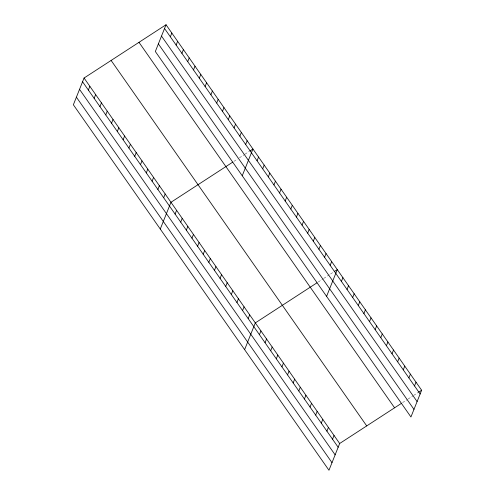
<?xml version="1.0" encoding="UTF-8"?>
<svg xmlns="http://www.w3.org/2000/svg" width="495" height="495" viewBox="0 0 495 495"><rect width="100%" height="100%" fill="white"/><g stroke="black" fill="none" stroke-linecap="round" stroke-linejoin="round"><path stroke-width="0.37" stroke-dasharray="2.48 1.86" d="M233.881 161.401L237.569 159M239.413 157.8L244.332 154.607M244.951 154.205L249.251 151.408M318.229 282.008L323.148 278.809M323.761 278.413L329.299 274.812M330.524 274.013L333.599 272.015M402.577 402.614L407.496 399.416M408.109 399.019L413.028 395.821M413.647 395.425L417.947 392.622"/><path stroke-width="0.74" d="M166.035 24.75L155.337 51.499L410.937 416.976L421.635 390.227L166.035 24.75L84.063 78.024L73.365 104.773L328.965 470.25L339.663 443.501L401.346 403.413M88.358 90.059L89.855 86.309M94.149 98.338L95.646 94.594M99.947 106.623L101.444 102.88M105.738 114.908L107.236 111.165M111.53 123.193L113.027 119.45M117.327 131.478L118.825 127.729M123.119 139.763L124.616 136.014M170.336 36.779L171.833 33.035M128.91 148.048L130.408 144.299M176.127 45.064L177.625 41.32M134.708 156.327L136.205 152.584M181.919 53.349L183.416 49.605M140.5 164.612L141.997 160.869M187.716 61.634L189.214 57.884M146.291 172.897L147.788 169.154M193.508 69.919L195.005 66.169M152.089 181.182L153.586 177.439M199.299 78.204L200.797 74.454M157.88 189.467L159.378 185.718M205.097 86.483L206.594 82.739M163.672 197.753L165.169 194.003M210.889 94.768L212.386 91.024M160.269 229.037L170.967 202.288L232.65 162.199M216.68 103.053L218.177 99.309M175.088 214.075L176.585 210.332M222.478 111.338L223.975 107.594M180.712 222.113L182.21 218.369M228.269 119.623L229.767 115.873M186.337 230.156L187.834 226.413M234.061 127.908L235.558 124.158M191.961 238.194L193.458 234.451M239.858 136.187L241.356 132.443M197.585 246.238L199.083 242.488M245.65 144.472L247.147 140.728M203.204 254.275L204.701 250.532M242.241 175.756L252.939 149.014L249.87 151.012M208.828 262.319L210.326 258.569M257.066 160.801L258.563 157.051M214.453 270.357L215.95 266.613M262.69 168.838L264.188 165.095M220.077 278.4L221.574 274.651M268.315 176.882L269.812 173.132M225.701 286.438L227.199 282.695M273.933 184.92L275.437 181.176M231.32 294.482L232.817 290.732M279.557 192.963L281.055 189.214M236.944 302.519L238.442 298.776M285.182 201.001L286.679 197.258M242.569 310.563L244.066 306.813M290.806 209.045L292.304 205.295M248.193 318.601L249.69 314.857M296.431 217.082L297.928 213.339M244.617 349.643L255.315 322.895L316.998 282.806M302.049 225.12L303.553 221.376M259.436 334.682L260.933 330.938M307.673 233.164L309.171 229.42M265.06 342.726L266.558 338.976M313.298 241.201L314.795 237.458M270.685 350.763L272.182 347.02M318.922 249.245L320.42 245.495M276.309 358.801L277.806 355.057M324.547 257.282L326.044 253.539M281.927 366.844L283.431 363.101M330.165 265.326L331.669 261.577M287.552 374.882L289.049 371.139M326.589 296.369L337.287 269.62L334.218 271.619M293.176 382.926L294.673 379.182M341.414 281.408L342.911 277.658M298.801 390.963L300.298 387.22M347.038 289.445L348.536 285.702M304.425 399.007L305.922 395.257M352.663 297.489L354.16 293.739M310.043 407.045L311.547 403.301M358.281 305.526L359.785 301.783M315.668 415.088L317.165 411.339M363.905 313.57L365.403 309.821M321.292 423.126L322.789 419.383M369.53 321.608L371.027 317.864M326.917 431.17L328.414 427.42M375.154 329.651L376.652 325.902M332.541 439.207L334.038 435.464M380.779 337.689L382.276 333.946M386.397 345.733L387.901 341.983M392.021 353.77L393.519 350.027M397.646 361.814L399.143 358.064M403.27 369.852L404.768 366.108M408.895 377.889L410.392 374.146M414.513 385.933L416.01 382.19M418.56 392.226L421.635 390.227M164.538 28.493L420.137 393.971M161.506 36.086L417.099 401.563M158.375 43.907L413.975 409.384M138.984 42.329L394.583 407.806M111.115 60.446L366.715 425.923M84.063 78.024L339.663 443.501M82.566 81.774L338.159 447.251M79.528 89.36L335.127 454.837M76.397 97.181L331.996 462.658"/></g></svg>
